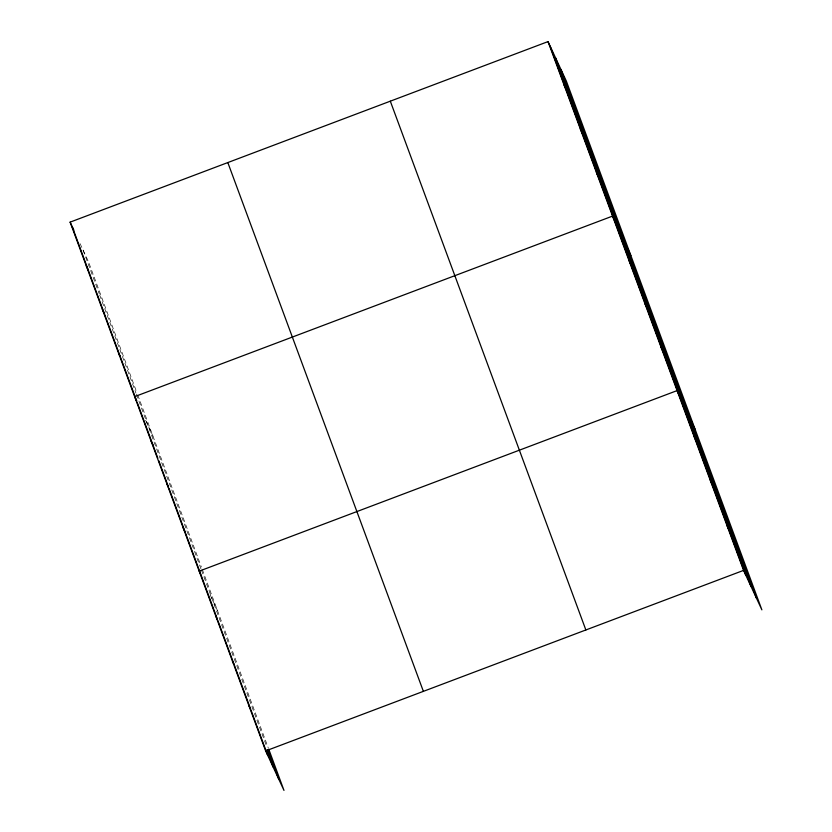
<?xml version="1.0" encoding="UTF-8"?>
<svg xmlns="http://www.w3.org/2000/svg" width="832" height="832" viewBox="0 0 832 832"><rect width="100%" height="100%" fill="white"/><g stroke="black" fill="none" stroke-linecap="round" stroke-linejoin="round"><path stroke-width="0.62" stroke-dasharray="4.16 3.12" d="M80.08 243.62L88.431 261.612L136.833 392.486M145.61 420.274L152.963 436.114M210.142 594.776L217.495 610.615M137.727 394.909L201.365 566.987M202.259 569.41L268.258 747.885M83.086 250.099L99.216 293.717M99.663 294.934L135.97 393.089M136.417 394.295L200.949 568.797M201.396 570.014L266.958 747.292"/><path stroke-width="1.25" d="M268.705 749.102L283.982 790.4L265.668 750.932L70.117 222.144L548.018 41.6L566.332 81.068L761.883 609.856L743.569 570.388L548.018 41.6M265.668 750.932L743.569 570.388M564.148 85.228L566.27 89.783M580.278 128.846L582.4 133.411M596.419 172.474L598.53 177.039M630.864 255.57L612.55 216.102L134.649 396.646L136.76 401.211L120.63 357.583M628.68 259.719L630.802 264.285M644.81 303.347L646.932 307.913M660.951 346.975L663.062 351.53M695.396 430.071L677.082 390.603L199.181 571.147L200.762 574.569M693.701 435.542L695.822 440.107M710.32 480.49L712.442 485.056M726.95 525.439L729.061 530.005M70.117 222.144L73.84 230.162M86.247 265.772L88.369 270.338M102.378 309.4L104.499 313.955M118.508 353.018L120.099 356.439M150.779 440.274L152.89 444.829M166.91 483.891L168.501 487.313M183.04 527.519L185.162 532.085L169.031 488.457M215.8 616.096L217.391 619.518M232.419 661.034L234.01 664.456M249.038 705.983L250.63 709.405M560.986 69.545L756.538 598.333M555.485 57.678L751.026 586.466M550.129 46.166L745.68 574.943M390.312 101.182L585.863 629.97M227.822 162.562L423.374 691.35M267.852 749.726L278.637 778.877M266.843 750.006L273.125 767.01M72.228 226.71L120.182 356.366M137.207 402.418L157.82 458.162M158.725 460.585L168.584 487.25M185.609 533.291L200.845 574.496M201.292 575.702L217.464 619.434M217.911 620.651L234.083 664.383M234.541 665.6L250.713 709.332M251.16 710.549L267.779 755.498"/></g></svg>
